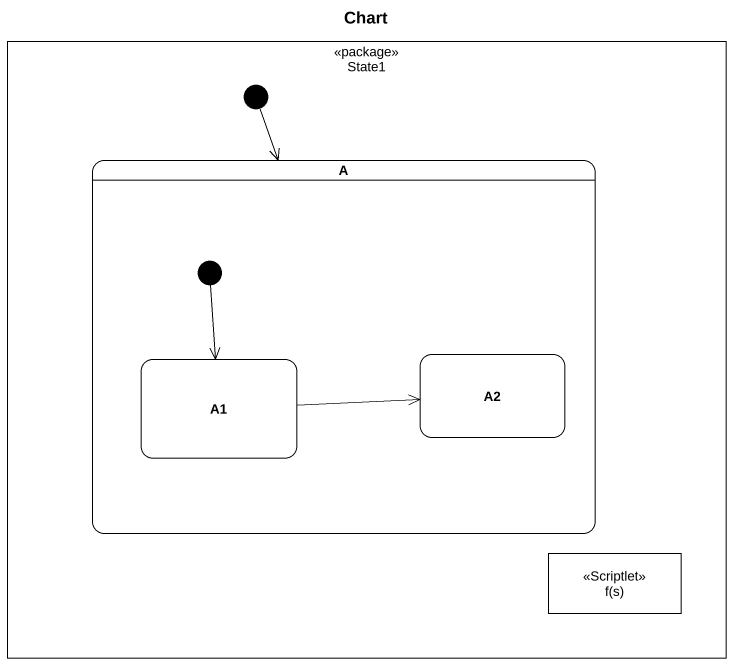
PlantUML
@startuml
title Chart
hide empty description
state State1 <<package>> {
  state A {
    state A1
    state A2
    [*] --> A1
  }
  state "f(s)" as f_s <<Scriptlet>>
  [*] --> A
}
A1 -right-> A2
@enduml
